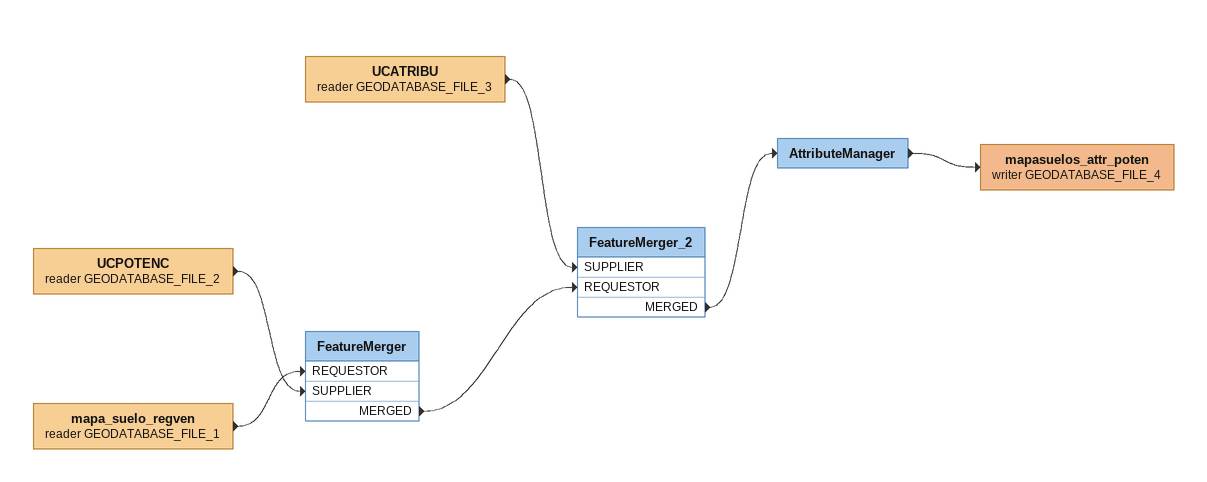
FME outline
UCPOTENC (reader GEODATABASE_FILE_2)
    -> FeatureMerger [SUPPLIER]
mapa_suelo_regven (reader GEODATABASE_FILE_1)
    -> FeatureMerger [REQUESTOR]
FeatureMerger
    MERGED -> FeatureMerger_2 [REQUESTOR]
UCATRIBU (reader GEODATABASE_FILE_3)
    -> FeatureMerger_2 [SUPPLIER]
FeatureMerger_2
    MERGED -> AttributeManager
AttributeManager
    -> mapasuelos_attr_poten (writer GEODATABASE_FILE_4)
mapasuelos_attr_poten (writer GEODATABASE_FILE_4)
